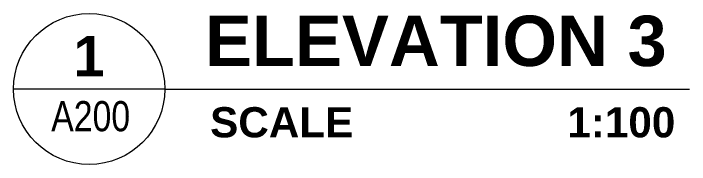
# Model space of a CAD drawing. Header units: millimetres. Extents: x -9083 to 924194, y -232449 to 321637.
# Drawn here: x 89958 to 96662, y 98862 to 100362 of the extents above; entities that cross this region are included whole.
import ezdxf
from ezdxf.enums import TextEntityAlignment as Align

# ---------------------------------------------------------------- set-up
doc = ezdxf.new("R2010")
doc.units = ezdxf.units.MM
doc.header["$LTSCALE"] = 400
doc.header["$MEASUREMENT"] = 0
doc.layers.add('REFER TILTLE 100', color=7, linetype='Continuous', lineweight=5)
doc.layers.add('TEXT DRAWING TITLE', color=7, linetype='Continuous', lineweight=5)
doc.styles.add('arial', font='arial.ttf', dxfattribs={"width": 0.8, "height": 2.2})
doc.styles.add('ARIAL-TITLE', font='arialbd.ttf')

# ---------------------------------------------------------------- blocks, each defined once
blk = doc.blocks.new('A-DETAIL-TITLE-100')
at = {"layer": 'TEXT DRAWING TITLE', "linetype": 'Continuous'}
blk.add_line((0, 0), (-1500, 0), dxfattribs=at)
blk.add_circle((-750, 0), 750, dxfattribs=at)
at = {"layer": 'TEXT DRAWING TITLE', "style": 'ARIAL-TITLE'}
for tag, p, height in [('TITLE1', (450, 937), 500), ('SCALE1', (450, -480.5), 300), ('SCALE2', (2479, -480.5), 300)]:
    blk.add_attdef(tag, p, '', height=height, dxfattribs=at)
at = {"layer": 'TEXT DRAWING TITLE', "color": 7, "style": 'ARIAL-TITLE'}
blk.add_attdef('TITLE2_001', (435, 228.5), '', height=500, dxfattribs=at)
at = {"layer": 'TEXT DRAWING TITLE', "linetype": 'Continuous', "style": 'ARIAL-TITLE'}
blk.add_attdef('DRWG-NO', text='', height=400, dxfattribs=at).set_placement((-751.1, 325.5), align=Align.MIDDLE)
at = {"layer": 'TEXT DRAWING TITLE', "linetype": 'Continuous', "style": 'arial', "width": 0.8}
blk.add_attdef('DRAWING-REF', text='', height=300, dxfattribs=at).set_placement((-734.6, -269.9), align=Align.MIDDLE)

msp = doc.modelspace()

# ---------------------------------------------------------------- linework, layer by layer
at = {"layer": 'TEXT DRAWING TITLE'}
msp.add_line((91457.56302, 99611.52715), (96662.07856, 99611.52715), dxfattribs=at)

# ---------------------------------------------------------------- block references
ref = msp.add_blockref('A-DETAIL-TITLE-100', (91457.56302, 99611.52715), dxfattribs=at)
ref.add_attrib('TITLE2_001', 'ELEVATION 3', (91856.74447, 99840.00055), dxfattribs={"layer": 'REFER TILTLE 100', "color": 7, "height": 500, "style": 'ARIAL-TITLE'})
ref.add_attrib('DRWG-NO', '1', dxfattribs={"layer": 'REFER TILTLE 100', "linetype": 'Continuous', "height": 400, "style": 'ARIAL-TITLE'}).set_placement((90706.46177, 99937.03557), align=Align.MIDDLE)
ref.add_attrib('DRAWING-REF', 'A200', dxfattribs={"layer": 'REFER TILTLE 100', "linetype": 'Continuous', "height": 300, "style": 'arial', "width": 0.8}).set_placement((90722.96433, 99341.66221), align=Align.MIDDLE)
ref.add_attrib('SCALE1', 'SCALE', (91907.56302, 99131.03112), dxfattribs={"layer": 'REFER TILTLE 100', "height": 300, "style": 'ARIAL-TITLE'})
ref.add_attrib('SCALE2', '             1:100', (93936.56302, 99131.03112), dxfattribs={"layer": 'REFER TILTLE 100', "height": 300, "style": 'ARIAL-TITLE'})

doc.saveas('drawing.dxf')
